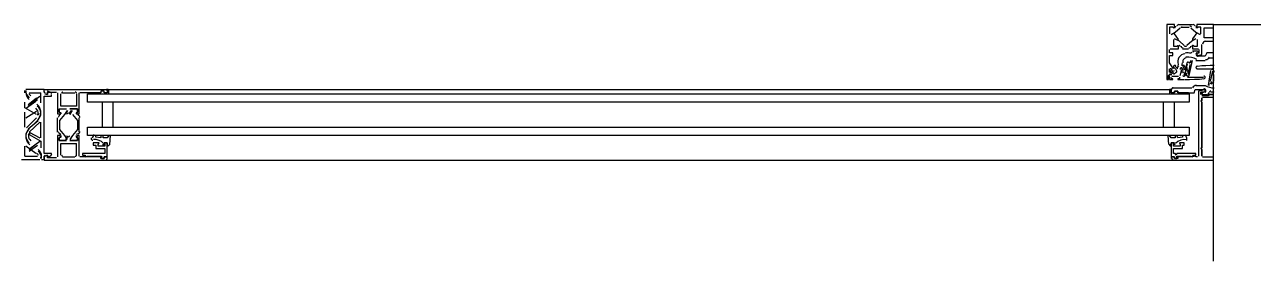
# Model space of a CAD drawing. Header units: millimetres. Extents: x 7649 to 34105, y 3983 to 25377.
# Drawn here: x 31140 to 31922, y 20638 to 20787 of the extents above; entities that cross this region are included whole.
import ezdxf

# ---------------------------------------------------------------- set-up
doc = ezdxf.new("R2010")
doc.units = ezdxf.units.MM

msp = doc.modelspace()

# ---------------------------------------------------------------- linework, layer by layer
at = {"layer": 'GEOMETRY', "color": 7}
for p, q in [((31871.53194, 20786.90139), (31866.76944, 20786.90139)), ((31866.76944, 20786.90139), (31866.76944, 20751.97639)), ((31870.47361, 20785.31389), (31868.35694, 20785.31389)), ((31868.35694, 20785.31389), (31868.35694, 20781.08056)), ((31871.00278, 20784.78472), (31870.47361, 20785.31389)), ((31871.00278, 20784.78472), (31871.53194, 20785.31389)), ((31872.06111, 20784.78472), (31871.00278, 20784.78472)), ((31871.53194, 20785.31389), (31871.53194, 20786.90139)), ((31871.97022, 20785.33312), (31872.18811, 20785.41716)), ((31872.06111, 20782.13889), (31875.23611, 20784.78472)), ((31872.18811, 20785.41716), (31872.36879, 20785.55759)), ((31872.36879, 20785.55759), (31872.50196, 20785.7437)), ((31872.50196, 20785.7437), (31872.57731, 20785.96475)), ((31873.30307, 20786.2512), (31873.14106, 20785.81663)), ((31873.59529, 20786.59463), (31873.30307, 20786.2512)), ((31873.98572, 20786.82025), (31873.59529, 20786.59463)), ((31874.44236, 20786.90139), (31873.98572, 20786.82025)), ((31874.17778, 20786.90139), (31883.17361, 20786.90139)), ((31875.8983, 20785.13708), (31875.70865, 20785.00437)), ((31876.10655, 20785.2341), (31875.8983, 20785.13708)), ((31876.32845, 20785.29364), (31876.10655, 20785.2341)), ((31876.29444, 20785.31389), (31881.05694, 20785.31389)), ((31876.55903, 20785.31389), (31876.32845, 20785.29364)), ((31881.64434, 20785.81471), (31881.32153, 20785.84306)), ((31881.955, 20785.73135), (31881.64434, 20785.81471)), ((31882.24655, 20785.59552), (31881.955, 20785.73135)), ((31882.11528, 20784.78472), (31885.29028, 20782.13889)), ((31882.51205, 20785.40973), (31882.24655, 20785.59552)), ((31883.89483, 20786.82025), (31883.43819, 20786.90139)), ((31884.28526, 20786.59463), (31883.89483, 20786.82025)), ((31884.57749, 20786.2512), (31884.28526, 20786.59463)), ((31884.7395, 20785.81663), (31884.57749, 20786.2512)), ((31886.34861, 20784.78472), (31885.29028, 20784.78472)), ((31885.30325, 20785.96475), (31885.3753, 20785.75017)), ((31885.3753, 20785.75017), (31885.50207, 20785.56786)), ((31885.50207, 20785.56786), (31885.67435, 20785.42775)), ((31885.67435, 20785.42775), (31885.88291, 20785.33979)), ((31896.40278, 20786.90139), (31885.81944, 20786.90139)), ((31885.81944, 20786.90139), (31885.81944, 20785.31389)), ((31885.81944, 20785.31389), (31886.34861, 20784.78472)), ((31886.87778, 20785.31389), (31886.34861, 20784.78472)), ((31888.46528, 20785.31389), (31886.87778, 20785.31389)), ((31888.46528, 20781.08056), (31888.46528, 20785.31389)), ((31890.58194, 20778.43472), (31890.58194, 20784.78472)), ((31890.58194, 20784.78472), (31896.40278, 20784.78472)), ((31869.41528, 20780.55139), (31872.06111, 20782.13889)), ((31871.00278, 20777.37639), (31871.00278, 20773.14306)), ((31871.53194, 20781.08056), (31871.53194, 20781.60972)), ((31874.17778, 20777.37639), (31871.53194, 20781.08056)), ((31874.70694, 20776.31806), (31871.53194, 20777.90556)), ((31873.64861, 20776.84722), (31874.17778, 20777.37639)), ((31877.88194, 20773.67222), (31874.70694, 20776.31806)), ((31882.64444, 20776.31806), (31879.46944, 20773.67222)), ((31885.29028, 20777.90556), (31882.64444, 20776.31806)), ((31885.81944, 20781.60972), (31883.17361, 20777.90556)), ((31883.17361, 20777.90556), (31883.17361, 20776.84722)), ((31885.29028, 20782.13889), (31887.93611, 20780.55139)), ((31886.34861, 20773.14306), (31886.34861, 20777.37639)), ((31889.66916, 20775.18689), (31889.52361, 20774.46597)), ((31890.06607, 20775.77559), (31889.66916, 20775.18689)), ((31890.65478, 20776.17251), (31890.06607, 20775.77559)), ((31896.40278, 20778.43472), (31890.58194, 20778.43472)), ((31891.37569, 20776.31806), (31890.65478, 20776.17251)), ((31891.11111, 20776.31806), (31896.40278, 20776.31806)), ((31868.35694, 20768.90972), (31868.35694, 20771.02639)), ((31870.47361, 20768.90972), (31868.35694, 20768.90972)), ((31868.35694, 20762.55972), (31868.35694, 20767.32222)), ((31868.35694, 20767.32222), (31870.47361, 20767.32222)), ((31868.88611, 20771.55556), (31874.17778, 20771.55556)), ((31870.47361, 20767.32222), (31870.47361, 20768.90972)), ((31871.00278, 20773.14306), (31873.11944, 20773.14306)), ((31873.11944, 20773.14306), (31873.64861, 20773.67222)), ((31874.17778, 20773.14306), (31873.64861, 20773.67222)), ((31873.64861, 20773.67222), (31874.17778, 20773.67222)), ((31874.17778, 20771.55556), (31874.17778, 20773.14306)), ((31875.151, 20766.93797), (31874.42739, 20766.04112)), ((31874.7729, 20773.60019), (31874.52486, 20773.66793)), ((31874.98164, 20773.4609), (31874.7729, 20773.60019)), ((31875.13656, 20773.26347), (31874.98164, 20773.4609)), ((31875.22314, 20773.02136), (31875.13656, 20773.26347)), ((31876.04747, 20767.63879), (31875.151, 20766.93797)), ((31875.78689, 20773.16948), (31875.9489, 20772.73491)), ((31875.9489, 20772.73491), (31876.24112, 20772.39148)), ((31877.07854, 20768.12015), (31876.04747, 20767.63879)), ((31876.24112, 20772.39148), (31876.63155, 20772.16586)), ((31876.63155, 20772.16586), (31877.08819, 20772.08472)), ((31876.82361, 20771.55556), (31880.52778, 20771.55556)), ((31878.20598, 20768.35856), (31877.07854, 20768.12015)), ((31877.82532, 20773.45258), (31878.22938, 20773.22044)), ((31878.22938, 20773.22044), (31878.67569, 20773.14306)), ((31879.29649, 20768.90337), (31878.32489, 20768.84375)), ((31878.67569, 20773.14306), (31879.12201, 20773.22044)), ((31879.12201, 20773.22044), (31879.52607, 20773.45258)), ((31880.2689, 20768.90023), (31879.29649, 20768.90337)), ((31881.23908, 20768.83443), (31880.2689, 20768.90023)), ((31880.79236, 20772.08472), (31881.249, 20772.16586)), ((31882.20401, 20768.70608), (31881.23908, 20768.83443)), ((31881.249, 20772.16586), (31881.63943, 20772.39148)), ((31881.63943, 20772.39148), (31881.93165, 20772.73491)), ((31881.72069, 20768.92044), (31882.00242, 20768.92425)), ((31881.93165, 20772.73491), (31882.09367, 20773.16948)), ((31882.00242, 20768.92425), (31882.25804, 20769.02222)), ((31882.25804, 20769.02222), (31882.46533, 20769.20105)), ((31882.46533, 20769.20105), (31882.60201, 20769.44742)), ((31882.74118, 20773.25833), (31882.65741, 20773.02136)), ((31882.89065, 20773.45313), (31882.74118, 20773.25833)), ((31883.09245, 20773.59302), (31882.89065, 20773.45313)), ((31883.33318, 20773.66524), (31883.09245, 20773.59302)), ((31883.70278, 20773.67222), (31883.17361, 20773.14306)), ((31883.17361, 20773.67222), (31883.70278, 20773.67222)), ((31883.17361, 20773.14306), (31883.17361, 20771.55556)), ((31883.17361, 20771.55556), (31886.87778, 20771.55556)), ((31886.34861, 20769.96806), (31883.17361, 20769.96806)), ((31883.47214, 20769.51759), (31883.3575, 20769.22554)), ((31883.61261, 20769.7974), (31883.47214, 20769.51759)), ((31883.77793, 20770.06329), (31883.61261, 20769.7974)), ((31883.70278, 20773.67222), (31884.23194, 20773.14306)), ((31883.96717, 20770.31353), (31883.77793, 20770.06329)), ((31884.23194, 20773.14306), (31886.34861, 20773.14306)), ((31885.35995, 20768.53964), (31885.29031, 20768.13399)), ((31885.29031, 20768.13399), (31885.35184, 20767.71711)), ((31885.35184, 20767.71711), (31885.54118, 20767.34064)), ((31885.55073, 20768.90434), (31885.35995, 20768.53964)), ((31885.54118, 20767.34064), (31885.83139, 20767.04879)), ((31885.85259, 20769.19837), (31885.55073, 20768.90434)), ((31885.81944, 20768.90972), (31887.40694, 20768.90972)), ((31885.86203, 20768.37262), (31885.81966, 20768.13441)), ((31885.81966, 20768.13441), (31885.85093, 20767.89449)), ((31885.83139, 20767.04879), (31886.19716, 20766.86008)), ((31885.85093, 20767.89449), (31885.95019, 20767.67955)), ((31885.97117, 20768.58272), (31885.86203, 20768.37262)), ((31885.95019, 20767.67955), (31886.10836, 20767.50339)), ((31886.13736, 20768.75134), (31885.97117, 20768.58272)), ((31886.10836, 20767.50339), (31886.31637, 20767.37981)), ((31886.35088, 20768.86512), (31886.13736, 20768.75134)), ((31886.31637, 20767.37981), (31886.55192, 20767.32455)), ((31887.40694, 20768.90972), (31886.34861, 20769.96806)), ((31886.55192, 20767.32455), (31886.78805, 20767.34172)), ((31886.78805, 20767.34172), (31887.00864, 20767.42769)), ((31886.87778, 20767.32222), (31888.99444, 20767.85139)), ((31887.00864, 20767.42769), (31887.19758, 20767.57882)), ((31887.40694, 20768.90972), (31887.40694, 20771.02639)), ((31888.99444, 20767.85139), (31888.99444, 20774.20139)), ((31892.16944, 20768.90972), (31891.11111, 20766.79306)), ((31896.40278, 20768.90972), (31892.16944, 20768.90972)), ((31871.00278, 20758.85556), (31868.35694, 20762.55972)), ((31871.06136, 20760.47776), (31871.00386, 20760.22143)), ((31871.00386, 20760.22143), (31871.03533, 20759.9535)), ((31871.03533, 20759.9535), (31871.15456, 20759.71151)), ((31871.19924, 20760.70136), (31871.06136, 20760.47776)), ((31871.15456, 20759.71151), (31871.34217, 20759.52763)), ((31871.40889, 20760.87113), (31871.19924, 20760.70136)), ((31871.34217, 20759.52763), (31871.57945, 20759.4149)), ((31871.66324, 20760.96103), (31871.40889, 20760.87113)), ((31871.57945, 20759.4149), (31871.84771, 20759.38637)), ((31872.0073, 20759.0831), (31871.64608, 20759.51733)), ((31871.92594, 20760.9616), (31871.66324, 20760.96103)), ((31872.17449, 20760.87655), (31871.92594, 20760.9616)), ((31872.49066, 20760.15805), (31872.11972, 20760.58164)), ((31872.38639, 20760.7096), (31872.17449, 20760.87655)), ((31872.84969, 20759.72445), (31872.49066, 20760.15805)), ((31873.1966, 20759.2811), (31872.84969, 20759.72445)), ((31873.53119, 20758.82825), (31873.1966, 20759.2811)), ((31873.42113, 20759.15217), (31873.27118, 20758.69109)), ((31873.61919, 20759.59319), (31873.42113, 20759.15217)), ((31873.86344, 20760.0104), (31873.61919, 20759.59319)), ((31873.64861, 20759.91389), (31874.17778, 20761.50139)), ((31873.92692, 20765.00309), (31873.67763, 20763.89284)), ((31873.67763, 20763.89284), (31873.68432, 20762.75496)), ((31873.68432, 20762.75496), (31873.9518, 20761.63406)), ((31874.15194, 20760.40007), (31873.86344, 20760.0104)), ((31874.42739, 20766.04112), (31873.92692, 20765.00309)), ((31875.48938, 20759.17256), (31875.31048, 20758.92642)), ((31875.75837, 20759.33685), (31875.48938, 20759.17256)), ((31875.76528, 20759.38472), (31876.29444, 20759.38472)), ((31876.29444, 20759.38472), (31875.76528, 20759.38472)), ((31876.29444, 20760.97222), (31876.82361, 20762.55972)), ((31876.29444, 20759.38472), (31876.82361, 20758.32639)), ((31876.82361, 20758.32639), (31876.29444, 20759.38472)), ((31877.88194, 20760.97222), (31876.82361, 20760.97222)), ((31876.82361, 20760.97222), (31877.88194, 20758.85556)), ((31876.94733, 20764.11112), (31876.83561, 20763.59221)), ((31876.83561, 20763.59221), (31876.84156, 20763.06145)), ((31876.84156, 20763.06145), (31876.96723, 20762.53901)), ((31877.1747, 20764.59798), (31876.94733, 20764.11112)), ((31877.50541, 20765.0215), (31877.1747, 20764.59798)), ((31877.91714, 20765.3565), (31877.50541, 20765.0215)), ((31878.94028, 20758.85556), (31877.88194, 20760.97222)), ((31878.39282, 20765.59201), (31877.91714, 20765.3565)), ((31878.91541, 20765.71706), (31878.39282, 20765.59201)), ((31879.46944, 20762.55972), (31878.94028, 20759.91389)), ((31878.94028, 20759.91389), (31878.94028, 20758.85556)), ((31880.74678, 20766.25312), (31878.94459, 20766.18345)), ((31879.45722, 20759.29961), (31879.38966, 20759.57262)), ((31879.46577, 20759.02155), (31879.45722, 20759.29961)), ((31879.46944, 20760.44306), (31879.99861, 20762.03056)), ((31879.99861, 20757.79722), (31879.46944, 20760.44306)), ((31879.51521, 20762.56079), (31879.47661, 20762.40159)), ((31879.5848, 20762.70723), (31879.51521, 20762.56079)), ((31879.68269, 20762.83648), (31879.5848, 20762.70723)), ((31879.80618, 20762.94412), (31879.68269, 20762.83648)), ((31879.94913, 20763.02412), (31879.80618, 20762.94412)), ((31880.10381, 20763.07272), (31879.94913, 20763.02412)), ((31880.26514, 20763.08889), (31880.10381, 20763.07272)), ((31880.42804, 20763.07159), (31880.26514, 20763.08889)), ((31880.52778, 20763.08889), (31881.58611, 20763.08889)), ((31880.52778, 20755.15139), (31881.58611, 20761.50139)), ((31882.52366, 20766.02576), (31880.74678, 20766.25312)), ((31880.74697, 20762.80582), (31880.93552, 20762.65986)), ((31880.93552, 20762.65986), (31881.15401, 20762.5776)), ((31881.05694, 20754.62222), (31883.17361, 20764.14722)), ((31881.15401, 20762.5776), (31881.38697, 20762.56239)), ((31881.38697, 20762.56239), (31881.61895, 20762.61755)), ((31881.68585, 20763.10619), (31882.00103, 20763.10305)), ((31882.00103, 20763.10305), (31882.28316, 20763.21705)), ((31882.11528, 20763.08889), (31882.11528, 20764.14722)), ((31882.28316, 20763.21705), (31882.50196, 20763.42852)), ((31882.50196, 20763.42852), (31882.62714, 20763.7178)), ((31884.2389, 20765.50911), (31882.52366, 20766.02576)), ((31885.85619, 20764.7109), (31884.2389, 20765.50911)), ((31885.29028, 20764.14722), (31891.11111, 20764.14722)), ((31885.3355, 20759.91391), (31885.29117, 20759.61165)), ((31885.29117, 20759.61165), (31885.36395, 20759.31495)), ((31885.48426, 20760.16923), (31885.3355, 20759.91391)), ((31885.36395, 20759.31495), (31885.53624, 20759.07488)), ((31885.71589, 20760.35271), (31885.48426, 20760.16923)), ((31886.0088, 20760.43948), (31885.71589, 20760.35271)), ((31886.19716, 20766.86008), (31886.61319, 20766.79306)), ((31888.92017, 20760.60324), (31886.27147, 20760.37796)), ((31891.11111, 20766.79306), (31886.34861, 20766.79306)), ((31891.57259, 20760.77513), (31888.92017, 20760.60324)), ((31891.37569, 20764.67639), (31892.14882, 20764.78088)), ((31894.22794, 20760.89359), (31891.57259, 20760.77513)), ((31892.14882, 20764.78088), (31892.85492, 20765.08033)), ((31892.85492, 20765.08033), (31893.45837, 20765.55372)), ((31893.22778, 20765.73472), (31896.40278, 20765.73472)), ((31893.45837, 20765.55372), (31893.92354, 20766.18003)), ((31896.8854, 20760.95857), (31894.22794, 20760.89359)), ((31866.76944, 20751.97639), (31867.82778, 20751.97639)), ((31867.82778, 20754.62222), (31868.88611, 20755.68056)), ((31867.82778, 20751.97639), (31867.82778, 20754.62222)), ((31868.53509, 20756.99133), (31868.34771, 20757.28091)), ((31868.35694, 20756.73889), (31868.35694, 20758.85556)), ((31868.41932, 20755.19577), (31868.35694, 20754.88681)), ((31868.35694, 20751.97639), (31868.35694, 20754.62222)), ((31868.35694, 20751.97639), (31870.47361, 20751.97639)), ((31868.37053, 20758.20805), (31868.36544, 20757.9454)), ((31868.36544, 20757.9454), (31868.44984, 20757.68918)), ((31868.46092, 20758.45471), (31868.37053, 20758.20805)), ((31868.58943, 20755.44807), (31868.41932, 20755.19577)), ((31868.63239, 20758.66297), (31868.46092, 20758.45471)), ((31868.72042, 20756.70043), (31868.53509, 20756.99133)), ((31868.84173, 20755.61818), (31868.58943, 20755.44807)), ((31868.62476, 20758.02272), (31868.95604, 20757.4241)), ((31868.86363, 20758.80191), (31868.63239, 20758.66297)), ((31868.9037, 20756.40824), (31868.72042, 20756.70043)), ((31869.15069, 20755.68056), (31868.84173, 20755.61818)), ((31869.12091, 20758.855), (31868.86363, 20758.80191)), ((31869.94444, 20758.32639), (31868.88611, 20758.85556)), ((31868.88611, 20755.15139), (31869.94444, 20755.15139)), ((31869.08492, 20756.11475), (31868.9037, 20756.40824)), ((31868.95604, 20757.4241), (31869.30714, 20756.83709)), ((31869.38145, 20758.82136), (31869.12091, 20758.855)), ((31869.30714, 20756.83709), (31869.67775, 20756.26221)), ((31869.62245, 20758.70015), (31869.38145, 20758.82136)), ((31869.41528, 20752.50556), (31869.41528, 20753.56389)), ((31870.47361, 20752.50556), (31869.41528, 20752.50556)), ((31869.80906, 20758.50534), (31869.62245, 20758.70015)), ((31869.67775, 20756.26221), (31870.06756, 20755.69993)), ((31869.78687, 20758.10376), (31870.06395, 20757.62811)), ((31869.91769, 20758.26615), (31869.80906, 20758.50534)), ((31869.87752, 20757.74279), (31869.94246, 20758.00463)), ((31869.94246, 20758.00463), (31869.91769, 20758.26615)), ((31869.94444, 20754.09306), (31874.17778, 20754.09306)), ((31870.06395, 20757.62811), (31870.35441, 20757.16063)), ((31870.35441, 20757.16063), (31870.65807, 20756.70162)), ((31870.47361, 20757.26806), (31871.53194, 20757.79722)), ((31870.47361, 20751.97639), (31870.47361, 20752.50556)), ((31870.62468, 20756.00846), (31870.85362, 20755.79669)), ((31870.65807, 20756.70162), (31870.97475, 20756.25136)), ((31870.85362, 20755.79669), (31871.13594, 20755.69151)), ((31871.13594, 20755.69151), (31871.43712, 20755.69872)), ((31871.43712, 20755.69872), (31871.72267, 20755.82412)), ((31871.53194, 20755.68056), (31872.59028, 20756.73889)), ((31872.3556, 20758.6386), (31872.0073, 20759.0831)), ((31872.69076, 20758.18411), (31872.3556, 20758.6386)), ((31873.01255, 20757.71991), (31872.69076, 20758.18411)), ((31872.781, 20756.35329), (31872.99613, 20756.5782)), ((31873.10429, 20757.15881), (31872.98457, 20757.4461)), ((31872.99613, 20756.5782), (31873.10602, 20756.85811)), ((31873.10602, 20756.85811), (31873.10429, 20757.15881)), ((31874.70694, 20752.50556), (31873.64861, 20752.50556)), ((31873.64861, 20752.50556), (31873.64861, 20751.97639)), ((31873.64861, 20751.97639), (31877.88194, 20751.97639)), ((31874.70694, 20753.56389), (31874.70694, 20752.50556)), ((31875.23611, 20754.62222), (31876.29444, 20758.32639)), ((31875.31048, 20758.92642), (31875.23692, 20758.63115)), ((31875.23692, 20758.63115), (31875.28398, 20758.31948)), ((31876.29444, 20757.26806), (31877.35278, 20757.79722)), ((31876.82361, 20756.20972), (31876.29444, 20757.26806)), ((31876.82361, 20758.32639), (31877.88194, 20758.85556)), ((31877.88194, 20758.85556), (31876.82361, 20758.32639)), ((31877.88194, 20756.73889), (31876.82361, 20756.20972)), ((31876.87148, 20754.61532), (31877.03577, 20754.34632)), ((31877.03577, 20754.34632), (31877.28192, 20754.16742)), ((31877.28192, 20754.16742), (31877.57718, 20754.09387)), ((31878.41111, 20754.62222), (31877.35278, 20754.09306)), ((31877.35278, 20754.09306), (31878.41111, 20754.62222)), ((31877.57718, 20754.09387), (31877.88885, 20754.14093)), ((31878.18671, 20758.32558), (31877.87504, 20758.27852)), ((31878.94028, 20756.20972), (31877.88194, 20755.68056)), ((31877.88194, 20755.68056), (31878.94028, 20756.20972)), ((31877.88194, 20755.68056), (31878.41111, 20754.62222)), ((31878.41111, 20754.62222), (31877.88194, 20755.68056)), ((31878.14653, 20751.97639), (31881.26031, 20752.01311)), ((31878.48197, 20758.25202), (31878.18671, 20758.32558)), ((31878.41802, 20756.78676), (31878.68701, 20756.95105)), ((31878.72812, 20758.07312), (31878.48197, 20758.25202)), ((31878.68701, 20756.95105), (31878.86591, 20757.19719)), ((31878.8924, 20757.80413), (31878.72812, 20758.07312)), ((31878.86591, 20757.19719), (31878.93947, 20757.49246)), ((31878.93947, 20757.49246), (31878.8924, 20757.80413)), ((31878.94028, 20758.85556), (31879.46944, 20757.79722)), ((31879.46944, 20754.09306), (31878.94028, 20756.20972)), ((31878.94028, 20754.62222), (31879.46944, 20756.20972)), ((31879.3086, 20758.48792), (31879.41599, 20758.74786)), ((31879.41599, 20758.74786), (31879.46577, 20759.02155)), ((31879.51732, 20754.61532), (31879.63509, 20754.40143)), ((31879.51732, 20754.61532), (31879.64395, 20754.39014)), ((31879.63509, 20754.40143), (31879.80792, 20754.2366)), ((31879.64395, 20754.39014), (31879.83093, 20754.22108)), ((31879.80792, 20754.2366), (31880.02193, 20754.13056)), ((31879.83093, 20754.22108), (31880.06145, 20754.11906)), ((31879.86736, 20756.94504), (31880.10723, 20757.23967)), ((31879.99861, 20753.56389), (31890.05278, 20753.56389)), ((31880.16878, 20756.60925), (31880.00544, 20756.69104)), ((31880.02193, 20754.13056), (31880.26319, 20754.09306)), ((31880.06145, 20754.11906), (31880.31866, 20754.095)), ((31880.10723, 20757.23967), (31880.29616, 20757.56657)), ((31880.30748, 20756.49395), (31880.16878, 20756.60925)), ((31880.29616, 20757.56657), (31880.43106, 20757.91921)), ((31880.41658, 20756.35032), (31880.30748, 20756.49395)), ((31880.31866, 20754.095), (31880.57001, 20754.15469)), ((31880.38386, 20755.48934), (31880.47086, 20755.64996)), ((31880.49113, 20756.18355), (31880.41658, 20756.35032)), ((31880.43106, 20757.91921), (31880.50882, 20758.2911)), ((31880.47086, 20755.64996), (31880.51847, 20755.82393)), ((31880.52559, 20756.00415), (31880.49113, 20756.18355)), ((31880.51847, 20755.82393), (31880.52559, 20756.00415)), ((31880.57001, 20754.15469), (31880.78405, 20754.28785)), ((31880.78405, 20754.28785), (31880.94564, 20754.48133)), ((31880.94564, 20754.48133), (31881.03964, 20754.72196)), ((31881.26031, 20752.01311), (31884.37192, 20752.12324)), ((31884.37192, 20752.12324), (31887.48008, 20752.30671)), ((31885.53624, 20759.07488), (31885.78421, 20758.91417)), ((31885.78421, 20758.91417), (31886.08403, 20758.85556)), ((31885.81944, 20758.85556), (31896.40278, 20758.85556)), ((31887.48008, 20752.30671), (31890.58347, 20752.56347)), ((31890.61724, 20754.03441), (31890.31736, 20754.09306)), ((31890.39213, 20752.50909), (31890.68515, 20752.59571)), ((31890.86524, 20753.87365), (31890.61724, 20754.03441)), ((31890.68515, 20752.59571), (31890.9169, 20752.77912)), ((31891.03751, 20753.63351), (31890.86524, 20753.87365)), ((31890.9169, 20752.77912), (31891.06579, 20753.03443)), ((31891.11023, 20753.33673), (31891.03751, 20753.63351)), ((31891.06579, 20753.03443), (31891.11023, 20753.33673)), ((31893.22778, 20748.27222), (31894.81528, 20757.79722)), ((31895.87361, 20757.26806), (31894.28611, 20750.91806)), ((31895.43036, 20758.42102), (31895.36175, 20758.22665)), ((31895.54453, 20758.58868), (31895.43036, 20758.42102)), ((31895.69744, 20758.72196), (31895.54453, 20758.58868)), ((31895.88228, 20758.81317), (31895.69744, 20758.72196)), ((31896.08437, 20758.85374), (31895.88228, 20758.81317)), ((31896.28685, 20758.84151), (31896.08437, 20758.85374)), ((31896.47962, 20758.77839), (31896.28685, 20758.84151)), ((31896.40278, 20755.15139), (31896.40278, 20754.62222)), ((31896.40278, 20754.62222), (31896.40278, 20752.50556)), ((31896.40278, 20752.50556), (31896.40278, 20750.91806)), ((31896.42485, 20757.71854), (31896.40301, 20757.51268)), ((31896.40301, 20757.51268), (31896.43618, 20757.30481)), ((31896.49915, 20757.91176), (31896.42485, 20757.71854)), ((31896.43618, 20757.30481), (31896.52278, 20757.11295)), ((31896.6526, 20758.6663), (31896.47962, 20758.77839)), ((31896.62334, 20758.08172), (31896.49915, 20757.91176)), ((31896.52278, 20757.11295), (31896.65423, 20756.95303)), ((31896.65423, 20756.95303), (31896.82253, 20756.8325)), ((31896.82253, 20756.8325), (31897.01972, 20756.75883)), ((31140.22361, 20743.50972), (31140.22361, 20745.09722)), ((31152.39444, 20745.62639), (31140.75278, 20745.62639)), ((31140.75278, 20743.77431), (31140.90198, 20742.49508)), ((31140.75854, 20745.08559), (31140.86171, 20743.73743)), ((31140.86171, 20743.73743), (31141.27942, 20742.47149)), ((31142.86944, 20743.50972), (31150.27778, 20743.50972)), ((31150.27778, 20737.15972), (31150.27778, 20743.50972)), ((31152.39444, 20744.03889), (31152.39444, 20745.62639)), ((31152.39444, 20744.03889), (31152.39444, 20745.62639)), ((31152.39444, 20745.62639), (31191.55278, 20745.62639)), ((31152.39444, 20744.30347), (31152.43757, 20744.0452)), ((31152.39444, 20744.30347), (31152.43757, 20744.0452)), ((31152.43757, 20744.0452), (31152.55846, 20743.82028)), ((31152.43757, 20744.0452), (31152.55846, 20743.82028)), ((31152.55846, 20743.82028), (31152.74442, 20743.64528)), ((31152.55846, 20743.82028), (31152.74442, 20743.64528)), ((31152.74442, 20743.64528), (31152.98273, 20743.53677)), ((31152.74442, 20743.64528), (31152.98273, 20743.53677)), ((31155.20432, 20744.34312), (31154.39152, 20744.52265)), ((31154.51111, 20742.45139), (31154.51111, 20744.03889)), ((31154.51111, 20744.03889), (31160.33194, 20744.03889)), ((31154.51111, 20744.03889), (31154.51111, 20742.45139)), ((31155.97135, 20744.03442), (31155.20432, 20744.34312)), ((31156.67741, 20743.60419), (31155.97135, 20744.03442)), ((31157.30731, 20743.06004), (31156.67741, 20743.60419)), ((31160.86111, 20743.50972), (31160.86111, 20730.28056)), ((31163.56932, 20743.5541), (31163.50694, 20743.24514)), ((31163.73943, 20743.80641), (31163.56932, 20743.5541)), ((31163.99173, 20743.97651), (31163.73943, 20743.80641)), ((31164.30069, 20744.03889), (31163.99173, 20743.97651)), ((31164.03611, 20743.50972), (31171.97361, 20743.50972)), ((31172.54716, 20743.97651), (31172.23819, 20744.03889)), ((31172.79946, 20743.80641), (31172.54716, 20743.97651)), ((31172.96957, 20743.5541), (31172.79946, 20743.80641)), ((31173.03194, 20743.24514), (31172.96957, 20743.5541)), ((31174.61944, 20730.28056), (31174.61944, 20743.50972)), ((31188.37778, 20743.50972), (31175.14861, 20743.50972)), ((31181.49861, 20743.50972), (31181.49861, 20742.98056)), ((31188.37778, 20743.50972), (31181.49861, 20743.50972)), ((31190.49444, 20744.56806), (31188.37778, 20744.56806)), ((31188.37778, 20744.56806), (31188.37778, 20743.50972)), ((31190.49444, 20744.56806), (31188.37778, 20744.56806)), ((31188.37778, 20744.56806), (31188.37778, 20743.50972)), ((31190.49444, 20743.50972), (31190.49444, 20744.56806)), ((31190.49444, 20743.50972), (31190.49444, 20744.56806)), ((31192.61111, 20743.50972), (31190.49444, 20743.50972)), ((31192.61111, 20743.50972), (31190.49444, 20743.50972)), ((31191.55278, 20745.62639), (31869.94444, 20745.62639)), ((31192.12633, 20745.56401), (31191.81736, 20745.62639)), ((31192.37863, 20745.39391), (31192.12633, 20745.56401)), ((31192.54873, 20745.1416), (31192.37863, 20745.39391)), ((31192.61111, 20744.83264), (31192.54873, 20745.1416)), ((31193.14028, 20745.62639), (31192.61111, 20745.62639)), ((31192.61111, 20745.62639), (31192.61111, 20743.50972)), ((31192.61111, 20745.62639), (31869.41528, 20745.62639)), ((31192.61111, 20744.56806), (31192.61111, 20743.50972)), ((31193.66944, 20742.98056), (31193.66944, 20745.09722)), ((31869.41528, 20745.62639), (31868.35694, 20745.62639)), ((31868.35694, 20745.62639), (31868.35694, 20742.98056)), ((31869.41528, 20743.50972), (31869.41528, 20745.62639)), ((31869.41528, 20745.62639), (31869.41528, 20743.50972)), ((31871.53194, 20743.50972), (31869.41528, 20743.50972)), ((31869.41528, 20743.50972), (31871.53194, 20743.50972)), ((31870.00682, 20746.19994), (31869.94444, 20745.89097)), ((31870.17693, 20746.45224), (31870.00682, 20746.19994)), ((31870.42923, 20746.62235), (31870.17693, 20746.45224)), ((31870.73819, 20746.68472), (31870.42923, 20746.62235)), ((31870.47361, 20746.68472), (31882.64444, 20746.68472)), ((31873.64861, 20744.56806), (31871.53194, 20744.56806)), ((31871.53194, 20744.56806), (31871.53194, 20743.50972)), ((31871.53194, 20743.50972), (31871.53194, 20744.56806)), ((31871.53194, 20744.56806), (31873.64861, 20744.56806)), ((31873.64861, 20743.50972), (31873.64861, 20744.56806)), ((31873.64861, 20744.56806), (31873.64861, 20743.50972)), ((31880.52778, 20743.50972), (31873.64861, 20743.50972)), ((31873.64861, 20743.50972), (31884.23194, 20743.50972)), ((31880.52778, 20742.98056), (31880.52778, 20743.50972)), ((31883.47219, 20747.39489), (31883.00702, 20746.76858)), ((31884.07563, 20747.86828), (31883.47219, 20747.39489)), ((31884.78173, 20748.16773), (31884.07563, 20747.86828)), ((31884.23194, 20743.50972), (31884.76111, 20745.62639)), ((31884.76111, 20745.62639), (31890.05278, 20745.62639)), ((31884.76111, 20745.62639), (31890.58194, 20745.62639)), ((31885.55486, 20748.27222), (31884.78173, 20748.16773)), ((31885.29028, 20748.27222), (31891.11111, 20748.27222)), ((31889.52361, 20745.09722), (31886.87778, 20744.56806)), ((31886.87778, 20744.56806), (31886.87778, 20703.29306)), ((31889.52361, 20742.45139), (31888.46528, 20744.03889)), ((31888.46528, 20744.03889), (31888.46528, 20742.45139)), ((31888.46528, 20742.45139), (31888.46528, 20744.03889)), ((31888.46528, 20744.03889), (31890.05278, 20744.03889)), ((31890.58194, 20744.03889), (31888.46528, 20744.03889)), ((31888.46528, 20744.03889), (31889.52361, 20742.45139)), ((31889.88393, 20745.4977), (31889.68553, 20745.31308)), ((31890.12588, 20745.60295), (31889.88393, 20745.4977)), ((31890.38896, 20745.62324), (31890.12588, 20745.60295)), ((31890.73339, 20746.08853), (31890.31736, 20746.15556)), ((31890.31736, 20744.03889), (31890.58441, 20744.08507)), ((31890.65071, 20745.553), (31890.38896, 20745.62324)), ((31890.58441, 20744.08507), (31890.81464, 20744.21397)), ((31890.87368, 20745.39893), (31890.65071, 20745.553)), ((31891.09917, 20745.89983), (31890.73339, 20746.08853)), ((31890.81464, 20744.21397), (31890.99002, 20744.4111)), ((31891.02848, 20745.18526), (31890.87368, 20745.39893)), ((31890.99002, 20744.4111), (31891.09255, 20744.66197)), ((31891.10486, 20744.93271), (31891.02848, 20745.18526)), ((31891.07437, 20748.23771), (31892.43941, 20747.54255)), ((31891.07796, 20743.75024), (31891.37983, 20744.04427)), ((31891.09255, 20744.66197), (31891.10486, 20744.93271)), ((31891.38938, 20745.60797), (31891.09917, 20745.89983)), ((31891.11111, 20745.62639), (31891.64028, 20745.62639)), ((31891.37983, 20744.04427), (31891.5706, 20744.40897)), ((31891.57871, 20745.2315), (31891.38938, 20745.60797)), ((31891.5706, 20744.40897), (31891.64025, 20744.81462)), ((31891.64025, 20744.81462), (31891.57871, 20745.2315)), ((31892.43941, 20747.54255), (31893.88149, 20747.04855)), ((31893.45841, 20743.43102), (31893.57306, 20743.72307)), ((31893.45841, 20743.43102), (31893.57306, 20743.72307)), ((31893.75694, 20748.27222), (31893.75694, 20749.33056)), ((31893.93606, 20744.27673), (31893.79938, 20744.03036)), ((31893.93606, 20744.27673), (31893.79938, 20744.03036)), ((31893.88149, 20747.04855), (31895.37857, 20746.76154)), ((31894.14334, 20744.45556), (31893.93606, 20744.27673)), ((31894.14334, 20744.45556), (31893.93606, 20744.27673)), ((31894.39897, 20744.55353), (31894.14334, 20744.45556)), ((31894.39897, 20744.55353), (31894.14334, 20744.45556)), ((31894.4286, 20749.52009), (31894.30341, 20749.23081)), ((31894.68069, 20744.55734), (31894.39897, 20744.55353)), ((31894.68069, 20744.55734), (31894.39897, 20744.55353)), ((31894.64739, 20749.73156), (31894.4286, 20749.52009)), ((31894.92952, 20749.84556), (31894.64739, 20749.73156)), ((31894.72655, 20744.24253), (31895.20779, 20744.17059)), ((31894.72655, 20744.24253), (31895.20779, 20744.17059)), ((31895.00219, 20750.38513), (31894.75904, 20750.32116)), ((31894.81528, 20749.33056), (31895.87361, 20749.85972)), ((31895.2447, 20749.84242), (31894.92952, 20749.84556)), ((31895.24742, 20750.371), (31895.00219, 20750.38513)), ((31895.20779, 20744.17059), (31895.69097, 20744.11423)), ((31895.20779, 20744.17059), (31895.69097, 20744.11423)), ((31895.47662, 20750.28267), (31895.24742, 20750.371)), ((31895.37857, 20746.76154), (31896.90863, 20746.68741)), ((31895.67171, 20750.12406), (31895.47662, 20750.28267)), ((31895.69097, 20744.11423), (31896.17572, 20744.07348)), ((31895.69097, 20744.11423), (31896.17572, 20744.07348)), ((31895.97335, 20749.87703), (31896.15999, 20749.86001)), ((31896.15999, 20749.86001), (31896.343, 20749.8866)), ((31896.17572, 20744.07348), (31896.66166, 20744.04838)), ((31896.17572, 20744.07348), (31896.66166, 20744.04838)), ((31896.343, 20749.8866), (31896.51489, 20749.95479)), ((31896.51489, 20749.95479), (31896.66819, 20750.06259)), ((31140.22361, 20733.98472), (31140.22361, 20737.68889)), ((31140.90198, 20742.49508), (31141.33437, 20741.2995)), ((31141.27942, 20742.47149), (31141.98652, 20741.34141)), ((31141.28194, 20733.98472), (31147.10278, 20738.21806)), ((31141.33437, 20741.2995), (31142.02711, 20740.23343)), ((31141.98652, 20741.34141), (31142.95782, 20740.40079)), ((31142.02711, 20740.23343), (31142.95739, 20739.34278)), ((31142.34028, 20736.10139), (31147.63194, 20740.33472)), ((31142.34028, 20735.04306), (31148.16111, 20739.27639)), ((31142.73709, 20743.10283), (31142.96621, 20742.69335)), ((31142.96621, 20742.69335), (31143.24102, 20742.31504)), ((31143.24102, 20742.31504), (31143.55842, 20741.97167)), ((31143.39861, 20736.63056), (31149.74861, 20741.39306)), ((31143.55842, 20741.97167), (31143.91531, 20741.66703)), ((31148.62854, 20735.44448), (31147.65274, 20736.35031)), ((31152.39444, 20704.88056), (31152.39444, 20741.39306)), ((31152.39444, 20741.39306), (31157.15694, 20741.39306)), ((31152.92361, 20742.98056), (31154.51111, 20742.45139)), ((31154.51111, 20742.45139), (31152.92361, 20742.98056)), ((31157.15694, 20741.39306), (31157.15694, 20742.45139)), ((31162.97778, 20735.04306), (31162.97778, 20742.98056)), ((31173.03194, 20742.98056), (31173.03194, 20735.04306)), ((31181.49861, 20742.98056), (31193.66944, 20742.98056)), ((31189.43611, 20721.81389), (31189.43611, 20737.68889)), ((31196.31528, 20721.81389), (31196.31528, 20737.68889)), ((31864.65278, 20721.81389), (31864.65278, 20737.68889)), ((31868.35694, 20742.98056), (31880.52778, 20742.98056)), ((31871.53194, 20721.81389), (31871.53194, 20737.68889)), ((31888.99444, 20738.74722), (31888.46528, 20738.21806)), ((31888.46528, 20738.21806), (31888.99444, 20738.74722)), ((31888.46528, 20738.21806), (31888.99444, 20737.68889)), ((31888.99444, 20737.68889), (31888.46528, 20738.21806)), ((31888.99444, 20741.92222), (31893.22778, 20741.92222)), ((31893.22778, 20741.92222), (31888.99444, 20741.92222)), ((31888.99444, 20740.33472), (31888.99444, 20738.74722)), ((31888.99444, 20738.74722), (31888.99444, 20740.33472)), ((31888.99444, 20737.68889), (31888.99444, 20708.58472)), ((31888.99444, 20708.58472), (31888.99444, 20737.68889)), ((31889.52361, 20742.45139), (31892.69861, 20742.45139)), ((31889.52361, 20742.45139), (31892.69861, 20742.45139)), ((31889.52361, 20740.86389), (31896.40278, 20740.86389)), ((31889.52361, 20740.86389), (31896.40278, 20740.86389)), ((31892.96339, 20742.63508), (31893.15262, 20742.88532)), ((31892.96339, 20742.63508), (31893.15262, 20742.88532)), ((31893.15262, 20742.88532), (31893.31795, 20743.15121)), ((31893.15262, 20742.88532), (31893.31795, 20743.15121)), ((31893.22778, 20741.92222), (31893.75694, 20742.45139)), ((31893.75694, 20742.45139), (31893.22778, 20741.92222)), ((31893.31795, 20743.15121), (31893.45841, 20743.43102)), ((31893.31795, 20743.15121), (31893.45841, 20743.43102)), ((31893.75694, 20742.45139), (31896.40278, 20742.45139)), ((31896.40278, 20742.45139), (31893.75694, 20742.45139)), ((31147.63194, 20729.75139), (31140.22361, 20733.98472)), ((31140.22361, 20721.81389), (31140.22361, 20731.33889)), ((31140.75278, 20727.63472), (31147.63194, 20731.86806)), ((31147.82436, 20733.01979), (31147.11556, 20733.71051)), ((31148.33405, 20732.1885), (31147.82436, 20733.01979)), ((31148.02884, 20729.85772), (31148.21513, 20729.77981)), ((31148.95692, 20734.1415), (31148.07317, 20734.97667)), ((31148.21513, 20729.77981), (31148.41194, 20729.75151)), ((31148.62579, 20731.25805), (31148.33405, 20732.1885)), ((31148.41194, 20729.75151), (31148.60961, 20729.77298)), ((31148.60961, 20729.77298), (31148.79849, 20729.84438)), ((31148.68072, 20730.26988), (31148.62579, 20731.25805)), ((31149.39661, 20734.3729), (31148.62854, 20735.44448)), ((31148.79849, 20729.84438), (31148.96325, 20729.96111)), ((31148.94815, 20727.09659), (31149.55804, 20728.07372)), ((31149.63121, 20733.14647), (31148.95692, 20734.1415)), ((31148.96325, 20729.96111), (31149.09152, 20730.11304)), ((31149.09152, 20730.11304), (31149.17804, 20730.29206)), ((31149.17804, 20730.29206), (31149.21753, 20730.49008)), ((31149.30234, 20727.40054), (31149.87139, 20728.45928)), ((31149.93695, 20733.1703), (31149.39661, 20734.3729)), ((31149.55804, 20728.07372), (31149.98921, 20729.14182)), ((31150.07581, 20732.02974), (31149.63121, 20733.14647)), ((31149.87139, 20728.45928), (31150.19951, 20729.6156)), ((31150.22958, 20731.87141), (31149.93695, 20733.1703)), ((31149.98921, 20729.14182), (31150.22958, 20730.2772)), ((31150.2705, 20730.82948), (31150.07581, 20732.02974)), ((31150.19951, 20729.6156), (31150.2705, 20730.82948)), ((31150.26573, 20731.47341), (31150.22958, 20731.87141)), ((31150.22958, 20730.2772), (31150.26573, 20730.67521)), ((31150.27778, 20731.07431), (31150.26573, 20731.47341)), ((31150.26573, 20730.67521), (31150.27778, 20731.07431)), ((31160.86111, 20730.28056), (31162.44861, 20730.28056)), ((31161.47141, 20728.35595), (31161.39028, 20727.89931)), ((31161.69703, 20728.74638), (31161.47141, 20728.35595)), ((31162.04047, 20729.0386), (31161.69703, 20728.74638)), ((31161.91944, 20733.45556), (31161.91944, 20731.33889)), ((31161.91944, 20731.33889), (31161.91944, 20733.45556)), ((31161.91944, 20733.45556), (31166.68194, 20733.45556)), ((31161.91944, 20733.45556), (31166.68194, 20733.45556)), ((31161.91944, 20731.33889), (31162.97778, 20730.80972)), ((31162.97778, 20730.80972), (31161.91944, 20731.33889)), ((31162.47504, 20729.20061), (31162.04047, 20729.0386)), ((31162.32692, 20729.76436), (31162.55244, 20729.84202)), ((31162.44861, 20730.28056), (31162.97778, 20730.80972)), ((31162.44861, 20726.04722), (31165.62361, 20729.75139)), ((31162.55244, 20729.84202), (31162.74108, 20729.97969)), ((31162.74108, 20729.97969), (31162.88155, 20730.16625)), ((31162.88155, 20730.16625), (31162.96259, 20730.39059)), ((31173.03194, 20735.04306), (31162.97778, 20735.04306)), ((31162.97778, 20730.80972), (31162.97778, 20730.28056)), ((31165.62361, 20729.75139), (31167.21111, 20732.39722)), ((31167.21111, 20732.39722), (31166.15278, 20730.80972)), ((31166.68194, 20730.28056), (31167.74028, 20730.80972)), ((31167.74028, 20730.80972), (31169.32778, 20730.28056)), ((31173.56111, 20733.45556), (31168.79861, 20733.45556)), ((31168.79861, 20733.45556), (31173.56111, 20733.45556)), ((31168.79861, 20729.75139), (31170.38611, 20732.39722)), ((31168.79861, 20730.80972), (31169.85694, 20732.39722)), ((31170.38611, 20729.75139), (31173.56111, 20726.04722)), ((31173.03194, 20730.80972), (31173.56111, 20731.33889)), ((31173.56111, 20731.33889), (31173.03194, 20730.80972)), ((31173.03194, 20730.28056), (31173.03194, 20730.80972)), ((31173.03194, 20730.80972), (31173.56111, 20730.28056)), ((31173.04029, 20730.43033), (31173.11437, 20730.1928)), ((31173.11437, 20730.1928), (31173.25446, 20729.99403)), ((31173.25446, 20729.99403), (31173.44809, 20729.84691)), ((31173.44809, 20729.84691), (31173.6828, 20729.76436)), ((31173.56111, 20731.33889), (31173.56111, 20733.45556)), ((31173.56111, 20733.45556), (31173.56111, 20731.33889)), ((31173.56111, 20730.28056), (31174.61944, 20730.28056)), ((31174.49842, 20729.0386), (31174.06385, 20729.20061)), ((31174.84186, 20728.74638), (31174.49842, 20729.0386)), ((31175.06748, 20728.35595), (31174.84186, 20728.74638)), ((31175.14861, 20727.89931), (31175.06748, 20728.35595)), ((31141.28194, 20721.28472), (31147.63194, 20727.63472)), ((31142.52198, 20720.32337), (31141.72821, 20719.40224)), ((31142.85897, 20720.56863), (31142.08241, 20719.70618)), ((31142.34028, 20720.22639), (31148.16111, 20726.04722)), ((31142.34028, 20720.75556), (31148.69028, 20726.04722)), ((31142.86944, 20718.63889), (31149.74861, 20724.98889)), ((31148.17159, 20726.23415), (31148.94815, 20727.09659)), ((31148.50858, 20726.47941), (31149.30234, 20727.40054)), ((31150.27778, 20714.93472), (31150.27778, 20724.98889)), ((31160.86111, 20718.63889), (31160.86111, 20727.63472)), ((31162.44861, 20720.22639), (31162.44861, 20726.04722)), ((31165.62361, 20716.52222), (31162.44861, 20720.22639)), ((31173.56111, 20720.22639), (31170.38611, 20716.52222)), ((31173.56111, 20726.04722), (31173.56111, 20720.22639)), ((31174.61944, 20718.63889), (31174.61944, 20727.63472)), ((31140.76483, 20716.12757), (31140.75278, 20715.72847)), ((31140.75278, 20715.72847), (31140.76483, 20715.32937)), ((31140.83104, 20717.18718), (31140.76006, 20715.9733)), ((31140.76006, 20715.9733), (31140.95475, 20714.77304)), ((31140.80098, 20716.52558), (31140.76483, 20716.12757)), ((31140.76483, 20715.32937), (31140.80098, 20714.93137)), ((31141.04135, 20717.66095), (31140.80098, 20716.52558)), ((31140.80098, 20714.93137), (31141.09361, 20713.63248)), ((31141.15916, 20718.3435), (31140.83104, 20717.18718)), ((31140.95475, 20714.77304), (31141.39934, 20713.65631)), ((31141.47251, 20718.72906), (31141.04135, 20717.66095)), ((31141.09361, 20713.63248), (31141.63395, 20712.42988)), ((31141.72821, 20719.40224), (31141.15916, 20718.3435)), ((31141.39934, 20713.65631), (31142.07363, 20712.66128)), ((31142.08241, 20719.70618), (31141.47251, 20718.72906)), ((31141.63395, 20712.42988), (31142.40201, 20711.35829)), ((31142.07363, 20712.66128), (31142.95739, 20711.82611)), ((31142.38169, 20717.03988), (31142.34219, 20716.84186)), ((31142.34983, 20716.5329), (31142.40477, 20715.54473)), ((31142.4682, 20717.21891), (31142.38169, 20717.03988)), ((31142.40477, 20715.54473), (31142.6965, 20714.61428)), ((31142.59647, 20717.37084), (31142.4682, 20717.21891)), ((31142.76124, 20717.48757), (31142.59647, 20717.37084)), ((31142.6965, 20714.61428), (31143.20619, 20713.78299)), ((31142.95011, 20717.55897), (31142.76124, 20717.48757)), ((31142.86944, 20718.63889), (31149.74861, 20714.93472)), ((31142.86944, 20717.05139), (31150.27778, 20712.81806)), ((31143.14778, 20717.58044), (31142.95011, 20717.55897)), ((31143.34459, 20717.55213), (31143.14778, 20717.58044)), ((31143.20619, 20713.78299), (31143.915, 20713.09226)), ((31143.53088, 20717.47422), (31143.34459, 20717.55213)), ((31143.39861, 20708.05556), (31149.74861, 20712.81806)), ((31150.27778, 20712.81806), (31150.27778, 20708.58472)), ((31162.44861, 20716.52222), (31160.86111, 20716.52222)), ((31160.86111, 20716.52222), (31160.86111, 20702.76389)), ((31161.39028, 20718.90347), (31161.47141, 20718.44683)), ((31161.47141, 20718.44683), (31161.69703, 20718.0564)), ((31161.69703, 20718.0564), (31162.04047, 20717.76418)), ((31162.97778, 20715.46389), (31161.91944, 20714.93472)), ((31161.91944, 20714.93472), (31162.97778, 20715.46389)), ((31161.91944, 20714.93472), (31161.91944, 20713.34722)), ((31161.91944, 20713.34722), (31161.91944, 20714.93472)), ((31161.91944, 20713.34722), (31166.68194, 20713.34722)), ((31166.68194, 20713.34722), (31161.91944, 20713.34722)), ((31162.04047, 20717.76418), (31162.47504, 20717.60217)), ((31162.56539, 20717.483), (31162.32692, 20717.56759)), ((31162.97778, 20715.46389), (31162.44861, 20716.52222)), ((31162.76097, 20717.33195), (31162.56539, 20717.483)), ((31162.90071, 20717.12813), (31162.76097, 20717.33195)), ((31162.97165, 20716.88525), (31162.90071, 20717.12813)), ((31162.97778, 20716.52222), (31162.97778, 20715.46389)), ((31167.21111, 20713.87639), (31165.62361, 20716.52222)), ((31166.15278, 20713.87639), (31167.21111, 20715.46389)), ((31167.74028, 20715.46389), (31166.68194, 20715.99306)), ((31168.79861, 20715.99306), (31167.74028, 20715.46389)), ((31170.38611, 20716.52222), (31168.79861, 20713.87639)), ((31169.85694, 20715.46389), (31168.79861, 20713.87639)), ((31168.79861, 20713.34722), (31173.56111, 20713.34722)), ((31173.56111, 20713.34722), (31168.79861, 20713.34722)), ((31173.03194, 20715.46389), (31173.03194, 20716.52222)), ((31173.56111, 20716.52222), (31173.03194, 20715.46389)), ((31173.56111, 20714.93472), (31173.03194, 20715.46389)), ((31173.03194, 20715.46389), (31173.56111, 20714.93472)), ((31173.13416, 20717.17652), (31173.05056, 20716.95767)), ((31173.27461, 20717.35807), (31173.13416, 20717.17652)), ((31173.46109, 20717.4919), (31173.27461, 20717.35807)), ((31173.6828, 20717.56759), (31173.46109, 20717.4919)), ((31174.61944, 20716.52222), (31173.56111, 20716.52222)), ((31173.56111, 20713.34722), (31173.56111, 20714.93472)), ((31173.56111, 20714.93472), (31173.56111, 20713.34722)), ((31174.06385, 20717.60217), (31174.49842, 20717.76418)), ((31174.49842, 20717.76418), (31174.84186, 20718.0564)), ((31174.61944, 20703.29306), (31174.61944, 20716.52222)), ((31174.84186, 20718.0564), (31175.06748, 20718.44683)), ((31175.06748, 20718.44683), (31175.14861, 20718.90347)), ((31182.55694, 20713.87639), (31182.55694, 20714.93472)), ((31182.55694, 20714.14097), (31182.57377, 20713.9784)), ((31182.57377, 20713.9784), (31182.62287, 20713.82426)), ((31182.62287, 20713.82426), (31182.70219, 20713.68327)), ((31182.70219, 20713.68327), (31182.80969, 20713.56015)), ((31182.80969, 20713.56015), (31182.94011, 20713.46166)), ((31182.94011, 20713.46166), (31183.08637, 20713.39252)), ((31183.02483, 20715.02173), (31183.44627, 20715.42479)), ((31183.08637, 20713.39252), (31183.2436, 20713.35447)), ((31183.2436, 20713.35447), (31183.40696, 20713.34922)), ((31183.44627, 20715.42479), (31183.77612, 20715.89883)), ((31185.20278, 20716.52222), (31183.61528, 20716.52222)), ((31183.77612, 20715.89883), (31184.0059, 20716.42865)), ((31185.61293, 20713.78761), (31183.82761, 20713.85576)), ((31184.0059, 20716.42865), (31184.12714, 20716.99906)), ((31185.20278, 20715.46389), (31185.20278, 20716.52222)), ((31188.37778, 20714.93472), (31185.20278, 20715.46389)), ((31187.32199, 20713.34169), (31185.61293, 20713.78761)), ((31188.89602, 20712.54031), (31187.32199, 20713.34169)), ((31189.96528, 20716.52222), (31188.37778, 20716.52222)), ((31188.37778, 20716.52222), (31188.37778, 20714.93472)), ((31190.27622, 20711.40582), (31188.89602, 20712.54031)), ((31189.96528, 20714.93472), (31189.96528, 20716.52222)), ((31192.61111, 20714.93472), (31189.96528, 20714.93472)), ((31193.66944, 20716.52222), (31192.61111, 20714.93472)), ((31194.72778, 20716.52222), (31193.66944, 20716.52222)), ((31194.19861, 20710.70139), (31194.72778, 20716.52222)), ((31868.35694, 20716.52222), (31867.29861, 20716.52222)), ((31867.29861, 20716.52222), (31867.82778, 20710.70139)), ((31869.41528, 20714.93472), (31868.35694, 20716.52222)), ((31872.06111, 20714.93472), (31869.41528, 20714.93472)), ((31873.11944, 20716.52222), (31872.06111, 20716.52222)), ((31872.06111, 20716.52222), (31872.06111, 20714.93472)), ((31873.82202, 20712.64386), (31872.27934, 20711.40582)), ((31873.64861, 20714.93472), (31873.11944, 20716.52222)), ((31876.82361, 20715.46389), (31873.64861, 20714.93472)), ((31875.59012, 20713.46782), (31873.82202, 20712.64386)), ((31877.50274, 20713.85119), (31875.59012, 20713.46782)), ((31878.41111, 20716.52222), (31876.82361, 20716.52222)), ((31876.82361, 20716.52222), (31876.82361, 20715.46389)), ((31879.47899, 20713.76743), (31877.50274, 20713.85119)), ((31878.42841, 20716.99906), (31878.54966, 20716.42865)), ((31878.54966, 20716.42865), (31878.77944, 20715.89883)), ((31878.77944, 20715.89883), (31879.10928, 20715.42479)), ((31879.10928, 20715.42479), (31879.53073, 20715.02173)), ((31879.46944, 20713.34722), (31879.46944, 20714.93472)), ((31140.22361, 20703.29306), (31140.22361, 20709.64306)), ((31147.10278, 20704.88056), (31140.75278, 20709.64306)), ((31142.40201, 20711.35829), (31143.37782, 20710.45246)), ((31142.86944, 20707.52639), (31148.16111, 20711.75972)), ((31142.86944, 20706.46806), (31148.16111, 20710.17222)), ((31148.0013, 20704.83111), (31147.64442, 20705.13575)), ((31148.3187, 20704.48774), (31148.0013, 20704.83111)), ((31148.59352, 20704.10942), (31148.3187, 20704.48774)), ((31149.5732, 20705.46137), (31148.60191, 20706.40199)), ((31149.53261, 20706.56935), (31148.60234, 20707.46)), ((31150.22535, 20705.50328), (31149.53261, 20706.56935)), ((31150.2803, 20704.33129), (31149.5732, 20705.46137)), ((31150.65774, 20704.30769), (31150.22535, 20705.50328)), ((31157.15694, 20704.88056), (31152.39444, 20704.88056)), ((31157.15694, 20703.82222), (31157.15694, 20704.88056)), ((31162.97778, 20703.82222), (31162.97778, 20711.23056)), ((31162.97778, 20711.23056), (31173.03194, 20711.23056)), ((31173.03194, 20703.82222), (31173.03194, 20711.23056)), ((31191.02361, 20704.88056), (31176.73611, 20704.88056)), ((31176.73611, 20704.88056), (31176.73611, 20703.82222)), ((31187.31944, 20711.75972), (31183.61528, 20711.75972)), ((31183.61528, 20711.75972), (31183.61528, 20710.17222)), ((31183.61528, 20710.17222), (31185.20278, 20710.17222)), ((31185.20278, 20710.17222), (31185.20278, 20708.05556)), ((31185.20278, 20708.05556), (31191.02361, 20708.05556)), ((31186.79028, 20710.70139), (31187.31944, 20711.75972)), ((31186.79028, 20709.64306), (31186.79028, 20710.70139)), ((31191.02361, 20709.64306), (31186.79028, 20709.64306)), ((31189.43611, 20710.70139), (31191.02361, 20710.70139)), ((31191.02361, 20710.70139), (31190.49444, 20711.75972)), ((31190.49444, 20711.75972), (31192.61111, 20711.75972)), ((31192.61111, 20711.75972), (31190.49444, 20711.75972)), ((31190.49444, 20711.75972), (31191.02361, 20710.70139)), ((31191.02361, 20710.70139), (31191.02361, 20709.64306)), ((31191.02361, 20708.05556), (31191.02361, 20704.88056)), ((31192.61111, 20711.75972), (31192.61111, 20709.64306)), ((31192.61111, 20702.76389), (31192.61111, 20711.75972)), ((31192.61111, 20709.64306), (31193.66944, 20710.17222)), ((31193.78312, 20710.26815), (31193.94315, 20710.38262)), ((31193.94315, 20710.38262), (31194.06852, 20710.53054)), ((31194.06852, 20710.53054), (31194.1543, 20710.70443)), ((31194.1543, 20710.70443), (31194.19559, 20710.89681)), ((31868.35694, 20710.17222), (31869.41528, 20709.64306)), ((31868.35997, 20710.89681), (31868.40299, 20710.69953)), ((31868.40299, 20710.69953), (31868.49267, 20710.52208)), ((31868.49267, 20710.52208), (31868.62361, 20710.37247)), ((31868.62361, 20710.37247), (31868.79042, 20710.25869)), ((31869.41528, 20709.64306), (31869.41528, 20711.75972)), ((31869.41528, 20711.75972), (31871.53194, 20711.75972)), ((31871.53194, 20711.75972), (31869.41528, 20711.75972)), ((31869.41528, 20711.75972), (31869.41528, 20702.76389)), ((31871.53194, 20711.75972), (31871.00278, 20711.23056)), ((31871.00278, 20710.70139), (31871.53194, 20711.75972)), ((31871.00278, 20711.23056), (31872.06111, 20710.70139)), ((31871.00278, 20709.64306), (31871.00278, 20710.70139)), ((31875.23611, 20709.64306), (31871.00278, 20709.64306)), ((31871.00278, 20704.88056), (31871.00278, 20708.05556)), ((31871.00278, 20708.05556), (31876.82361, 20708.05556)), ((31872.06111, 20704.88056), (31871.00278, 20704.88056)), ((31872.59028, 20703.82222), (31872.06111, 20704.88056)), ((31873.11944, 20704.88056), (31872.59028, 20703.82222)), ((31885.29028, 20704.88056), (31873.11944, 20704.88056)), ((31877.88194, 20711.75972), (31874.70694, 20711.75972)), ((31874.70694, 20711.75972), (31875.23611, 20710.70139)), ((31875.23611, 20710.70139), (31875.23611, 20709.64306)), ((31876.82361, 20708.05556), (31876.82361, 20710.17222)), ((31876.82361, 20710.17222), (31877.88194, 20710.17222)), ((31877.88194, 20710.17222), (31877.88194, 20711.75972)), ((31885.29028, 20703.82222), (31885.29028, 20704.88056)), ((31888.99444, 20708.58472), (31888.46528, 20708.05556)), ((31888.46528, 20708.05556), (31888.99444, 20708.58472)), ((31888.46528, 20708.05556), (31888.99444, 20707.52639)), ((31888.99444, 20707.52639), (31888.46528, 20708.05556)), ((31888.99444, 20707.52639), (31888.99444, 20703.29306)), ((31888.99444, 20703.29306), (31888.99444, 20707.52639)), ((31138.10694, 20701.17639), (31149.74861, 20701.17639)), ((31140.22361, 20703.29306), (31148.16111, 20703.29306)), ((31148.82263, 20703.69995), (31148.59352, 20704.10942)), ((31150.27778, 20701.70556), (31150.27778, 20702.76389)), ((31150.69801, 20703.06535), (31150.2803, 20704.33129)), ((31150.80694, 20703.02847), (31150.65774, 20704.30769)), ((31150.80118, 20701.71719), (31150.69801, 20703.06535)), ((31150.80694, 20701.17639), (31152.39444, 20701.17639)), ((31152.39444, 20702.76389), (31152.39444, 20703.29306)), ((31152.43757, 20703.28675), (31152.39444, 20703.02847)), ((31152.43757, 20703.28675), (31152.39444, 20703.02847)), ((31152.39444, 20702.76389), (31152.39444, 20700.64722)), ((31152.39444, 20701.17639), (31152.39444, 20702.76389)), ((31152.39444, 20700.64722), (31191.55278, 20700.64722)), ((31152.55846, 20703.51167), (31152.43757, 20703.28675)), ((31152.55846, 20703.51167), (31152.43757, 20703.28675)), ((31152.74442, 20703.68666), (31152.55846, 20703.51167)), ((31152.74442, 20703.68666), (31152.55846, 20703.51167)), ((31152.98273, 20703.79517), (31152.74442, 20703.68666)), ((31152.98273, 20703.79517), (31152.74442, 20703.68666)), ((31154.51111, 20703.82222), (31152.92361, 20703.29306)), ((31152.92361, 20703.29306), (31154.51111, 20703.82222)), ((31154.39152, 20702.8093), (31155.20432, 20702.98883)), ((31154.51111, 20702.23472), (31154.51111, 20703.82222)), ((31154.51111, 20703.82222), (31154.51111, 20702.76389)), ((31160.33194, 20702.23472), (31154.51111, 20702.23472)), ((31155.20432, 20702.98883), (31155.97135, 20703.29752)), ((31155.97135, 20703.29752), (31156.67741, 20703.72776)), ((31156.67741, 20703.72776), (31157.30731, 20704.27191)), ((31163.50694, 20704.08681), (31163.56932, 20703.77784)), ((31163.56932, 20703.77784), (31163.73943, 20703.52554)), ((31163.73943, 20703.52554), (31163.99173, 20703.35543)), ((31163.99173, 20703.35543), (31164.30069, 20703.29306)), ((31164.03611, 20702.76389), (31171.97361, 20702.76389)), ((31172.23819, 20703.29306), (31172.54716, 20703.35543)), ((31172.54716, 20703.35543), (31172.79946, 20703.52554)), ((31172.79946, 20703.52554), (31172.96957, 20703.77784)), ((31172.96957, 20703.77784), (31173.03194, 20704.08681)), ((31188.37778, 20702.76389), (31175.14861, 20702.76389)), ((31176.73611, 20703.82222), (31178.32361, 20703.82222)), ((31178.32361, 20703.82222), (31178.85278, 20702.76389)), ((31178.85278, 20702.76389), (31179.91111, 20703.29306)), ((31179.91111, 20703.29306), (31188.90694, 20703.29306)), ((31188.37778, 20701.70556), (31188.37778, 20702.76389)), ((31190.49444, 20701.70556), (31188.37778, 20701.70556)), ((31188.90694, 20703.29306), (31188.90694, 20701.70556)), ((31188.90694, 20701.70556), (31190.49444, 20701.70556)), ((31190.49444, 20701.70556), (31190.49444, 20702.76389)), ((31190.49444, 20702.76389), (31192.61111, 20702.76389)), ((31192.61111, 20702.76389), (31190.49444, 20702.76389)), ((31190.49444, 20702.76389), (31190.49444, 20701.70556)), ((31191.55278, 20700.64722), (31870.47361, 20700.64722)), ((31191.81736, 20701.17639), (31192.12633, 20701.23877)), ((31192.12633, 20701.23877), (31192.37863, 20701.40887)), ((31192.37863, 20701.40887), (31192.54873, 20701.66117)), ((31192.54873, 20701.66117), (31192.61111, 20701.97014)), ((31192.61111, 20701.70556), (31192.61111, 20702.76389)), ((31869.41528, 20702.76389), (31871.53194, 20702.76389)), ((31871.53194, 20702.76389), (31869.41528, 20702.76389)), ((31869.41528, 20702.76389), (31869.41528, 20701.70556)), ((31869.94444, 20701.97014), (31870.00682, 20701.66117)), ((31870.00682, 20701.66117), (31870.17693, 20701.40887)), ((31870.17693, 20701.40887), (31870.42923, 20701.23877)), ((31870.42923, 20701.23877), (31870.73819, 20701.17639)), ((31870.47361, 20700.64722), (31896.40278, 20700.64722)), ((31871.53194, 20702.76389), (31871.53194, 20701.70556)), ((31871.53194, 20701.70556), (31871.53194, 20702.76389)), ((31871.53194, 20701.70556), (31873.11944, 20701.70556)), ((31873.64861, 20701.70556), (31871.53194, 20701.70556)), ((31873.11944, 20701.70556), (31873.11944, 20703.29306)), ((31873.11944, 20703.29306), (31882.11528, 20703.29306)), ((31883.17361, 20702.76389), (31873.64861, 20702.76389)), ((31873.64861, 20702.76389), (31873.64861, 20701.70556)), ((31882.11528, 20703.29306), (31883.17361, 20702.76389)), ((31883.17361, 20702.76389), (31883.70278, 20703.82222)), ((31885.29028, 20703.29306), (31883.17361, 20702.76389)), ((31883.70278, 20703.82222), (31885.29028, 20703.82222)), ((31885.29028, 20702.76389), (31885.29028, 20703.29306)), ((31886.34861, 20702.76389), (31885.29028, 20702.76389)), ((31889.52361, 20702.76389), (31896.40278, 20702.76389)), ((31889.52361, 20702.76389), (31896.40278, 20702.76389))]:
    msp.add_line(p, q, dxfattribs=at)
at = {"layer": 'RECTANGLES', "color": 7}
for p, q in [((31896.40278, 20786.90139), (31946.67361, 20786.90139)), ((31896.40278, 20636.61806), (31896.40278, 20786.90139)), ((31179.91111, 20742.98056), (31881.05694, 20742.98056)), ((31179.91111, 20737.68889), (31179.91111, 20742.98056)), ((31881.05694, 20737.68889), (31179.91111, 20737.68889)), ((31881.05694, 20742.98056), (31881.05694, 20737.68889)), ((31179.91111, 20721.81389), (31881.05694, 20721.81389)), ((31179.91111, 20716.52222), (31179.91111, 20721.81389)), ((31881.05694, 20721.81389), (31881.05694, 20716.52222)), ((31881.05694, 20716.52222), (31179.91111, 20716.52222))]:
    msp.add_line(p, q, dxfattribs=at)

doc.saveas('drawing.dxf')
